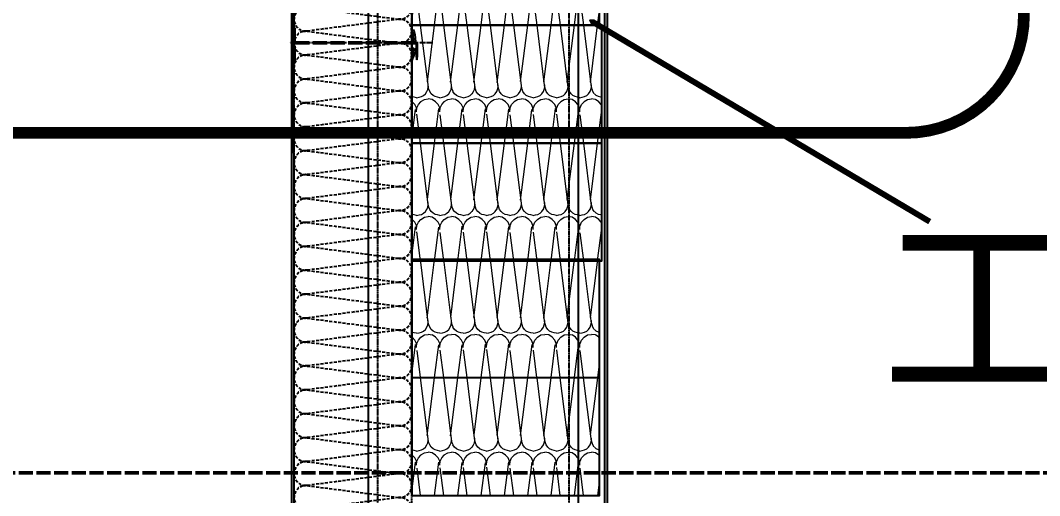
# Model space of a CAD drawing. Header units: millimetres. Extents: x 0 to 119933, y -45162 to 41221.
# Drawn here: x 26612 to 27478, y 1763 to 2166 of the extents above; entities that cross this region are included whole.
import ezdxf
from ezdxf.xclip import XClip

# ---------------------------------------------------------------- set-up
doc = ezdxf.new("R2010")
doc.units = ezdxf.units.MM
doc.header["$XCLIPFRAME"] = 0
for name, pattern in [('ACAD_ISO02W100', [15, 12, -3]), ('ACAD_ISO04W100', [30, 24, -3, 0, -3]), ('CENTER', [2, 1.25, -0.25, 0.25, -0.25]), ('DASH', [0.35, 0.25, -0.1]), ('HIDDEN', [0.375, 0.25, -0.125])]:
    doc.linetypes.add(name, pattern=pattern)
doc.layers.get('DEFPOINTS').update_dxf_attribs({"color": 166})
for name, color, linetype in [('F-Alum', 4, 'Continuous'), ('F-SSTEEL', 3, 'Continuous'), ('F-steel', 3, 'Continuous'), ('F_ALUM', 4, 'Continuous'), ('F_DASH', 8, 'ACAD_ISO02W100'), ('F_INSU', 8, 'Continuous'), ('INSUL', 8, 'Continuous')]:
    doc.layers.add(name, color=color, linetype=linetype)
doc.styles.get("Standard").update_dxf_attribs({"font": 'arial.ttf'})
pattern_1 = [(171.78891, (53.300008, 199.047619), (-673.2017241561263, 100.0000024861343), [3.334189, -696.8453999999999]), (146.908661, (56.22287299999999, 197.142857), (-158.400404383208, 100.0000013838884), [3.488733, -729.14512]), (132.32733, (58.39145, 194.761905), (-178.2004572863525, 199.9999991336096), [3.220506, -673.0858000000001]), (114.796992, (59.71145300000001, 191.904762), (-39.60010136608867, 99.99999941106627), [3.147328, -327.32212]), (91.62022409999996, (59.805739, 188.571429), (-19.80005000361191, 599.9999997105077), [3.334667, -696.9453000000001]), (82.82482490000001, (50.094286, 111.428571), (138.6003494418545, 1099.99999703413), [77.75173799999999, -16250.113]), (97.17517500000001, (69.705765, 111.428571), (-138.6003524828371, 1099.999996651516), [77.75173799999999, -16250.113]), (88.37977579999999, (59.994311, 188.571429), (19.80004305400807, 599.9999999021459), [3.334667, -696.9453000000001]), (65.203007, (60.088597, 191.904762), (39.60010129581894, 99.99999955872296), [3.147327999999999, -327.32212]), (47.67266910000001, (61.408601, 194.761905), (178.2004567313952, 199.9999997012696), [3.220506, -673.0858000000001]), (33.09133830000001, (63.577178, 197.142857), (158.4004028750618, 100.0000036376688), [3.488733, -729.14512]), (8.211089519999998, (66.50004200000001, 199.047619), (673.2017245654226, 99.99999981557866), [3.334189, -696.8453999999999]), (87.16616460000002, (50, 109.52381), (19.80004178584671, 300.0000003017782), [1.907094, -398.5826499999999]), (103.901385, (50.47143, 107.619048), (-79.20020264660533, 299.9999996283441), [1.962234, -410.1069900000001]), (111.603615, (51.225717, 105.714286), (-19.80005052895802, 99.99999996627346), [2.048675, -105.50674]), (122.761347, (52.451435, 103.809524), (-59.40015357165495, 99.99999895630117), [2.265061, -473.39773]), (138.290552, (54.054296, 102.380952), (-118.8003028617563, 100.0000020556398), [2.147087, -448.74108]), (152.003514, (55.845729, 101.428571), (-178.2004575064848, 99.99999862560198), [2.028857, -424.0311900000002]), (166.477202, (57.825734, 100.952381), (-396.0010138359246, 100.0000032088846), [2.036462, -425.6205499999999]), (167.070755, (59.900025, 100.47619), (-415.8010658158154, 99.99999981188667), [2.128248, -444.80388]), (12.9292444, (59.900025, 100.47619), (415.8010659680223, 99.99999935621649), [2.128248, -444.80388]), (13.5227975, (61.97431599999999, 100.952381), (396.0010147085893, 99.99999975312382), [2.036462, -425.6205499999999]), (27.99648529999999, (63.954321, 101.428571), (198.0005052749504, 100.0000036439555), [2.028857, -424.0311900000001]), (41.70944699999999, (65.74575499999999, 102.380952), (118.8003019456718, 100.0000029682972), [2.147087, -448.7410799999999]), (57.23865219999999, (67.34861599999999, 103.809524), (198.0005044485324, 300.0000016678519), [2.265060999999999, -473.3977299999999]), (68.396384, (68.574333, 105.714286), (19.80005041478078, 100.0000003570638), [2.048675, -105.50674]), (76.098615, (69.328621, 107.619048), (19.80005075413857, 99.99999951570958), [1.962234, -410.1069899999999]), (92.83383529999998, (69.800051, 109.52381), (-19.80005025124201, 299.9999998913794), [1.907094000000001, -398.5826500000001])]

# ---------------------------------------------------------------- blocks, each defined once
blk = doc.blocks.new('*U102')
at = {"layer": 'INSUL', "lineweight": 0}
h = blk.add_hatch(dxfattribs=at)
h.set_pattern_fill('岩棉', color=256, scale=100, style=0, pattern_type=2)
h.set_pattern_definition(pattern_1)
h.paths.add_polyline_path([(0, 0), (161.4520732287201, 0), (161.4520732287201, 100), (0, 100)])
at = {"layer": 'INSUL'}
blk.add_lwpolyline([(0, 0), (161.4520732287201, 0), (161.4520732287201, 100), (0, 100)], close=True, dxfattribs=at)
blk = doc.blocks.new('*U103')
at = {"layer": 'INSUL', "lineweight": 0}
h = blk.add_hatch(dxfattribs=at)
h.set_pattern_fill('岩棉', color=256, scale=100, style=0, pattern_type=2)
h.set_pattern_definition(pattern_1)
h.paths.add_polyline_path([(0, 0), (161.4520732287201, 0), (161.4520732287201, 100), (0, 100)])
at = {"layer": 'INSUL'}
blk.add_lwpolyline([(0, 0), (161.4520732287201, 0), (161.4520732287201, 100), (0, 100)], close=True, dxfattribs=at)
blk = doc.blocks.new('*U110')
at = {"layer": 'INSUL', "lineweight": 0}
h = blk.add_hatch(dxfattribs=at)
h.set_pattern_fill('岩棉', color=256, scale=100, style=0, pattern_type=2)
h.set_pattern_definition(pattern_1)
h.paths.add_polyline_path([(0, 0), (159.4444201896549, 0), (159.4444201896549, 100), (0, 100)])
at = {"layer": 'INSUL'}
blk.add_lwpolyline([(0, 0), (159.4444201896549, 0), (159.4444201896549, 100), (0, 100)], close=True, dxfattribs=at)
blk = doc.blocks.new('*U111')
at = {"layer": 'INSUL', "lineweight": 0}
h = blk.add_hatch(dxfattribs=at)
h.set_pattern_fill('岩棉', color=256, scale=100, style=0, pattern_type=2)
h.set_pattern_definition(pattern_1)
h.paths.add_polyline_path([(0, 0), (159.4444201896549, 0), (159.4444201896549, 100), (0, 100)])
at = {"layer": 'INSUL'}
blk.add_lwpolyline([(0, 0), (159.4444201896549, 0), (159.4444201896549, 100), (0, 100)], close=True, dxfattribs=at)
blk = doc.blocks.new('*U90')
at = {"layer": 'INSUL', "lineweight": 0}
h = blk.add_hatch(dxfattribs=at)
h.set_pattern_fill('岩棉', color=256, scale=100, style=0, pattern_type=2)
h.set_pattern_definition(pattern_1)
h.paths.add_polyline_path([(0, 0), (159.4444201896549, 0), (159.4444201896549, 100), (0, 100)])
at = {"layer": 'INSUL'}
blk.add_lwpolyline([(0, 0), (159.4444201896549, 0), (159.4444201896549, 100), (0, 100)], close=True, dxfattribs=at)
blk = doc.blocks.new('A$C5AE06ED4')
at = {"color": 251, "linetype": 'ACAD_ISO04W100', "ltscale": 0.2}
blk.add_line((0, 117.8808603771031), (0, -3.934955958160572), dxfattribs=at)
for points in [[(1.399999999994179, 103.7935317396186), (11.38023034474463, 103.7935317396186), (14.60209416615544, 104.3935317396536), (11.38023034474463, 104.9935317396303), (1.399999999994179, 104.9935317396303, 0.4142135623730918), (-0.6000000000058208, 102.9935317396303), (-0.6000000000058208, 1.200000000011642), (-15, 1.200000000011642), (-15, 0), (15, 0), (15, 1.200000000011642), (0.6000000000058208, 1.200000000011642), (0.6000000000058208, 102.9935317396303, -0.4142135623730944)], [(0.6000000000058208, 101.5349159892648, -0.04609666294012896), (16.01350675940921, 100, 0.1031155020331127), (0.6000000000058208, 103.4630420368048, 0.1109549113700525), (-16.01350675940921, 100, -0.04966843195851126)]]:
    blk.add_lwpolyline(points, format="xyb", close=True)
blk = doc.blocks.new('is')
at = {"color": 8, "linetype": 'HIDDEN'}
blk.add_lwpolyline([(2, 0, 0.4517184411411627), (1.007969270657643, -1.125996158832205), (1.992030729342357, -8.874003841167799, -1.135041612651112), (0.00796927065764308, -8.874003841167793), (0.9920307293423569, -1.125996158832205, 0.4517184411411628), (0, 0)], format="xyb", dxfattribs=at)

msp = doc.modelspace()

# ---------------------------------------------------------------- linework, layer by layer
at = {"layer": 'DEFPOINTS', "color": 2, "linetype": 'CENTER', "ltscale": 100, "const_width": 10}
msp.add_lwpolyline([(26578.7981989102, 3167.098607404274), (27364.37178259692, 3167.098607404274, -0.414213562373095), (27464.37178259692, 3067.098607404274), (27464.37178259692, 2170.910514356219, -0.414213562373095), (27364.37178259692, 2070.910514356219), (26578.7981989102, 2070.910514356219, -0.414213562373095), (26478.7981989102, 2170.910514356219), (26478.7981989102, 3067.098607404274, -0.414213562373095)], format="xyb", close=True, dxfattribs=at)
at = {"layer": 'DEFPOINTS', "color": 6}
msp.add_lwpolyline([(27384.39224742703, 1995.499801925001, 5, 5, 0), (27127.60870962151, 2147.620591459536, 50, 0, 0), (27094.75698232833, 2167.08223894722, 0, 0, 0)], format="xyseb", dxfattribs=at)
at = {"layer": 'F-Alum', "color": 8, "linetype": 'DASH'}
for points, elevation in [([(26915.71065940921, 717.0341295397566), (26915.71065940632, 2593.093281136459)], -0.665965746550742), ([(27078.18752096167, 717.0341295397566), (27078.18752095877, 2593.093281136459)], 0.1006544763972422)]:
    msp.add_lwpolyline(points, dxfattribs=dict(at, elevation=elevation))
at = {"layer": 'F-SSTEEL', "elevation": -1.466983626357653}
msp.add_lwpolyline([(27113.10390135559, 1029.454558269744), (27108.38043220266, 1041.788948923594), (27108.38043220266, 1083.273397787137), (27108.38043220266, 1083.273397787137), (27108.38043220266, 2312.316965396062), (27268.55934474891, 2312.316965393123), (27293.09708881757, 2299.885340980819), (27292.48303826823, 2298.30598666395), (27267.9696613843, 2310.816965393123), (27110.38043220266, 2310.816965396906), (27110.38043220266, 1081.273397787137), (27110.38043220266, 1081.273397787137)], dxfattribs=at)
at = {"layer": 'F-steel', "ltscale": 10}
for points, elevation in [([(26907.71065940898, 717.0341295397566), (26907.71065940609, 2593.093281136459)], -0.665965746550742), ([(27086.18752096184, 717.0341295397566), (27086.18752095895, 2593.093281136459)], 0.1006544763972422)]:
    msp.add_lwpolyline(points, dxfattribs=dict(at, elevation=elevation))
at = {"layer": 'F_ALUM', "elevation": 0.2969518524737598}
msp.add_lwpolyline([(26844.48190469627, 1446.8488863184), (26844.38149117434, 2660.317542021087, 0.414213562373095), (26842.38149117434, 2662.317542021087), (26781.42928281566, 2662.317542021087, 0.1989123673787665), (26780.01506925328, 2661.731755583472), (26771.52978787903, 2653.246474209282), (26772.94400144141, 2651.832260646898), (26781.42928281566, 2660.317542021087), (26842.38149117434, 2660.317542021087), (26842.48190469627, 1444.8488863184)], format="xyb", dxfattribs=at)
at = {"layer": 'F_DASH', "lineweight": 50}
msp.add_line((27852.70735693094, 1782.317858109437, 0.8596676767450315), (26363.58925403201, 1782.317858109437, 0.8596676767450315), dxfattribs=at)
at = {"layer": 'F_INSU', "color": 8, "linetype": 'HIDDEN', "elevation": 0.02205573957008289}
msp.add_lwpolyline([(26894.41125671065, 1462.313041128637), (26944.45899458037, 1462.313041128608), (26944.45934243483, 2662.204243534402), (26844.45934243483, 2662.204243534402), (26844.45899458037, 1446.731155747851), (26894.41125643143, 1446.82972584698)], close=True, dxfattribs=at)

# ---------------------------------------------------------------- block references
at = {"layer": 'F_DASH', "rotation": 270}
msp.add_blockref('A$C5AE06ED4', (26844.38114331989, 2147.389737296512, 0.2969518524010071), dxfattribs=at)
at = {"layer": 'INSUL'}
ref = msp.add_blockref('is', (26944.45934243483, 2482.069580402092, 0.5847715638413546), dxfattribs=dict(at, xscale=10.15138086831162, yscale=10, zscale=10.15138086831162, rotation=270, row_count=1, column_count=51, row_spacing=0, column_spacing=20.30276173662324))
XClip(ref).set_block_clipping_path([(100.4650477030782, -5.00477378697542), (100.4650477030782, 7.275957614183426e-12), (0, 7.275957614183426e-12), (0, -9.999999999992724), (102, -9.999999999992724), (101.99028998119775, -5.0047738148932694)])
at = {"layer": 'INSUL', "ltscale": 18000, "extrusion": (8.387207337774513e-10, 6.097445596511965e-10, -1), "xscale": -1}
for name, p in [('*U90', (-26944.45899458089, 2162.189050017088, 1.470987020067848)), ('*U103', (-26944.45899457926, 2062.189050017088, 1.470987020067848)), ('*U102', (-26944.45899457926, 1962.189050017087, 1.470986959093392)), ('*U111', (-26944.45899458088, 1863.280749550944, 0.0965068620845217)), ('*U110', (-26944.45899458053, 1763.038822445193, 0.3714027819553065))]:
    msp.add_blockref(name, p, dxfattribs=at)

# ---------------------------------------------------------------- texts
at = {"layer": 'DEFPOINTS', "color": 6, "insert": (27343.60103551044, 1985.093103900513, 0.02603520313149099), "char_height": 125, "attachment_point": 1}
msp.add_mtext_dynamic_manual_height_columns('{\\fSimSun|b0|i0|c134|p2;工况①}', width=557.4862128757959, gutter_width=625, heights=[0], dxfattribs=at)

doc.saveas('drawing.dxf')
